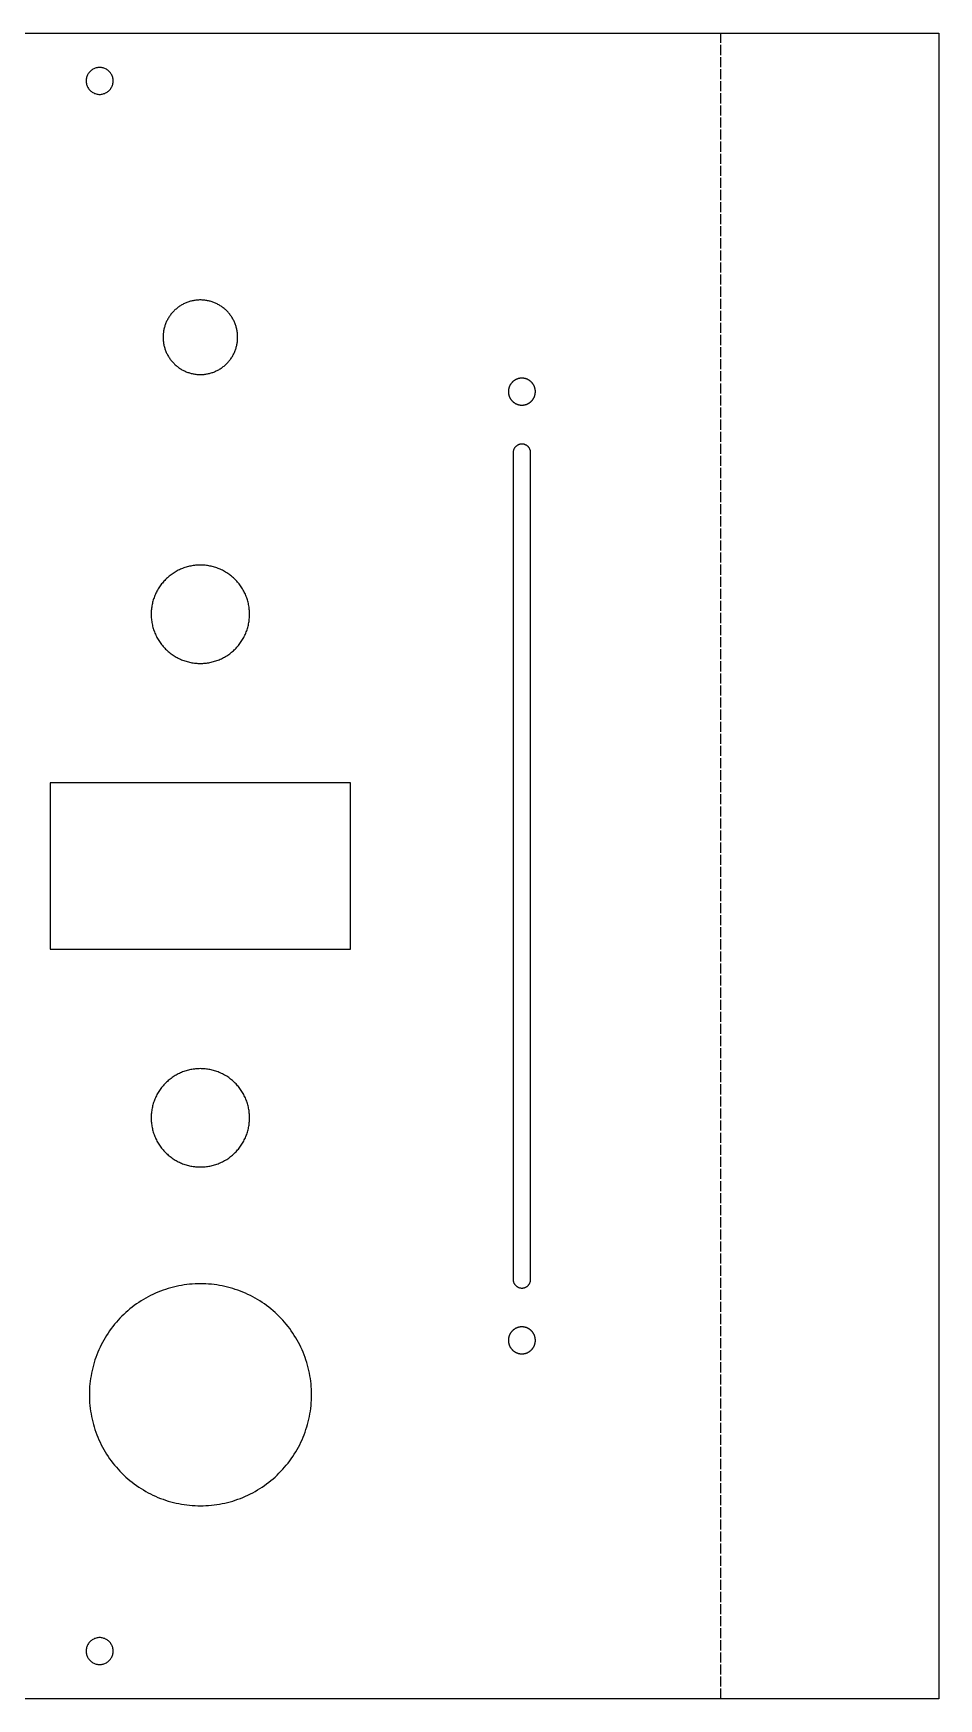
# Model space of a CAD drawing. Header units: millimetres. Extents: x 0 to 423, y 0 to 210.
# Drawn here: x 309.3 to 423.4, y 0 to 210 of the extents above; entities that cross this region are included whole.
import ezdxf

# ---------------------------------------------------------------- set-up
doc = ezdxf.new("R2010")
doc.units = ezdxf.units.MM
doc.linetypes.add('DASHED', pattern=[1.524, 1.27, -0.254])

msp = doc.modelspace()

# ---------------------------------------------------------------- linework, layer by layer
at = {"linetype": 'DASHED'}
msp.add_line((395.9389, 0), (395.9389, 210), dxfattribs=at)
for points in [[(0, 0), (0, 210), (423.4022, 210), (423.4022, 0)], [(319.3014, 203.56), (319.3267, 203.6683), (319.3448, 203.7781), (319.3557, 203.8888), (319.3593, 204), (319.3557, 204.1112), (319.3448, 204.2219), (319.3267, 204.3317), (319.3014, 204.44), (319.2691, 204.5464), (319.2299, 204.6506), (319.184, 204.7519), (319.1316, 204.85), (319.0728, 204.9445), (319.0081, 205.0349), (318.9375, 205.1209), (318.8614, 205.2021), (318.7802, 205.2781), (318.6942, 205.3487), (318.6038, 205.4135), (318.5093, 205.4722), (318.4112, 205.5247), (318.3099, 205.5706), (318.2058, 205.6098), (318.0993, 205.6421), (317.991, 205.6673), (317.8812, 205.6855), (317.7705, 205.6964), (317.6593, 205.7), (317.5482, 205.6964), (317.4375, 205.6855), (317.3277, 205.6673), (317.2194, 205.6421), (317.1129, 205.6098), (317.0088, 205.5706), (316.9075, 205.5247), (316.8093, 205.4722), (316.7149, 205.4135), (316.6245, 205.3487), (316.5385, 205.2781), (316.4573, 205.2021), (316.3812, 205.1209), (316.3106, 205.0349), (316.2459, 204.9445), (316.1871, 204.85), (316.1347, 204.7519), (316.0888, 204.6506), (316.0496, 204.5464), (316.0173, 204.44), (315.992, 204.3317), (315.9739, 204.2219), (315.963, 204.1112), (315.9593, 204), (315.963, 203.8888), (315.9739, 203.7781), (315.992, 203.6683), (316.0173, 203.56), (316.0496, 203.4536), (316.0888, 203.3494), (316.1347, 203.2481), (316.1871, 203.15), (316.2459, 203.0555), (316.3106, 202.9651), (316.3812, 202.8791), (316.4573, 202.7979), (316.5385, 202.7219), (316.6245, 202.6513), (316.7149, 202.5865), (316.8093, 202.5278), (316.9075, 202.4753), (317.0088, 202.4294), (317.1129, 202.3902), (317.2194, 202.3579), (317.3277, 202.3327), (317.4375, 202.3145), (317.5482, 202.3036), (317.6593, 202.3), (317.7705, 202.3036), (317.8812, 202.3145), (317.991, 202.3327), (318.0993, 202.3579), (318.2058, 202.3902), (318.3099, 202.4294), (318.4112, 202.4753), (318.5093, 202.5278), (318.6038, 202.5865), (318.6942, 202.6513), (318.7802, 202.7219), (318.8614, 202.7979), (318.9375, 202.8791), (319.0081, 202.9651), (319.0728, 203.0555), (319.1316, 203.15), (319.184, 203.2481), (319.2299, 203.3494), (319.2691, 203.4536)], [(330.815, 176.3524), (330.7001, 176.3623), (330.585, 176.3693), (330.4697, 176.3736), (330.3543, 176.375), (330.239, 176.3736), (330.1237, 176.3693), (330.0086, 176.3623), (329.8937, 176.3524), (329.779, 176.3397), (329.6647, 176.3241), (329.5508, 176.3058), (329.4374, 176.2847), (329.3246, 176.2608), (329.2123, 176.2341), (329.1008, 176.2047), (328.99, 176.1726), (328.88, 176.1378), (328.771, 176.1003), (328.6628, 176.0601), (328.5557, 176.0172), (328.4497, 175.9718), (328.3448, 175.9237), (328.2412, 175.8732), (328.1388, 175.82), (328.0377, 175.7644), (327.9381, 175.7063), (327.8399, 175.6458), (327.7432, 175.5829), (327.6481, 175.5176), (327.5546, 175.4501), (327.4628, 175.3802), (327.3727, 175.3081), (327.2844, 175.2339), (327.198, 175.1575), (327.1135, 175.079), (327.0309, 174.9984), (326.9504, 174.9158), (326.8719, 174.8313), (326.7955, 174.7449), (326.7212, 174.6566), (326.6491, 174.5666), (326.5793, 174.4748), (326.5117, 174.3813), (326.4464, 174.2862), (326.3835, 174.1895), (326.323, 174.0913), (326.2649, 173.9916), (326.2093, 173.8906), (326.1562, 173.7882), (326.1056, 173.6845), (326.0576, 173.5796), (326.0121, 173.4736), (325.9693, 173.3665), (325.9291, 173.2584), (325.8916, 173.1493), (325.8567, 173.0393), (325.8246, 172.9285), (325.7952, 172.817), (325.7685, 172.7048), (325.7447, 172.5919), (325.7235, 172.4785), (325.7052, 172.3646), (325.6897, 172.2503), (325.677, 172.1357), (325.6671, 172.0208), (325.66, 171.9056), (325.6558, 171.7903), (325.6543, 171.675), (325.6558, 171.5597), (325.66, 171.4444), (325.6671, 171.3292), (325.677, 171.2143), (325.6897, 171.0997), (325.7052, 170.9854), (325.7235, 170.8715), (325.7447, 170.7581), (325.7685, 170.6452), (325.7952, 170.533), (325.8246, 170.4215), (325.8567, 170.3107), (325.8916, 170.2007), (325.9291, 170.0916), (325.9693, 169.9835), (326.0121, 169.8764), (326.0576, 169.7704), (326.1056, 169.6655), (326.1562, 169.5618), (326.2093, 169.4594), (326.2649, 169.3584), (326.323, 169.2587), (326.3835, 169.1605), (326.4464, 169.0638), (326.5117, 168.9687), (326.5793, 168.8752), (326.6491, 168.7834), (326.7212, 168.6934), (326.7955, 168.6051), (326.8719, 168.5187), (326.9504, 168.4342), (327.0309, 168.3516), (327.1135, 168.271), (327.198, 168.1925), (327.2844, 168.1161), (327.3727, 168.0419), (327.4628, 167.9698), (327.5546, 167.8999), (327.6481, 167.8324), (327.7432, 167.7671), (327.8399, 167.7042), (327.9381, 167.6437), (328.0377, 167.5856), (328.1388, 167.53), (328.2412, 167.4768), (328.3448, 167.4263), (328.4497, 167.3782), (328.5557, 167.3328), (328.6628, 167.2899), (328.771, 167.2497), (328.88, 167.2122), (328.99, 167.1774), (329.1008, 167.1453), (329.2123, 167.1159), (329.3246, 167.0892), (329.4374, 167.0653), (329.5508, 167.0442), (329.6647, 167.0259), (329.779, 167.0103), (329.8937, 166.9976), (330.0086, 166.9877), (330.1237, 166.9807), (330.239, 166.9764), (330.3543, 166.975), (330.4697, 166.9764), (330.585, 166.9807), (330.7001, 166.9877), (330.815, 166.9976), (330.9297, 167.0103), (331.044, 167.0259), (331.1579, 167.0442), (331.2713, 167.0653), (331.3841, 167.0892), (331.4964, 167.1159), (331.6079, 167.1453), (331.7187, 167.1774), (331.8287, 167.2122), (331.9377, 167.2497), (332.0459, 167.2899), (332.153, 167.3328), (332.259, 167.3782), (332.3639, 167.4263), (332.4675, 167.4768), (332.5699, 167.53), (332.671, 167.5856), (332.7706, 167.6437), (332.8688, 167.7042), (332.9655, 167.7671), (333.0606, 167.8324), (333.1541, 167.8999), (333.2459, 167.9698), (333.336, 168.0419), (333.4243, 168.1161), (333.5107, 168.1925), (333.5952, 168.271), (333.6778, 168.3516), (333.7583, 168.4342), (333.8368, 168.5187), (333.9132, 168.6051), (333.9875, 168.6934), (334.0596, 168.7834), (334.1294, 168.8752), (334.197, 168.9687), (334.2623, 169.0638), (334.3252, 169.1605), (334.3857, 169.2587), (334.4438, 169.3584), (334.4994, 169.4594), (334.5525, 169.5618), (334.6031, 169.6655), (334.6511, 169.7704), (334.6966, 169.8764), (334.7394, 169.9835), (334.7796, 170.0916), (334.8171, 170.2007), (334.852, 170.3107), (334.8841, 170.4215), (334.9135, 170.533), (334.9401, 170.6452), (334.964, 170.7581), (334.9852, 170.8715), (335.0035, 170.9854), (335.019, 171.0997), (335.0317, 171.2143), (335.0416, 171.3292), (335.0487, 171.4444), (335.0529, 171.5597), (335.0543, 171.675), (335.0529, 171.7903), (335.0487, 171.9056), (335.0416, 172.0208), (335.0317, 172.1357), (335.019, 172.2503), (335.0035, 172.3646), (334.9852, 172.4785), (334.964, 172.5919), (334.9401, 172.7048), (334.9135, 172.817), (334.8841, 172.9285), (334.852, 173.0393), (334.8171, 173.1493), (334.7796, 173.2584), (334.7394, 173.3665), (334.6966, 173.4736), (334.6511, 173.5796), (334.6031, 173.6845), (334.5525, 173.7882), (334.4994, 173.8906), (334.4438, 173.9916), (334.3857, 174.0913), (334.3252, 174.1895), (334.2623, 174.2862), (334.197, 174.3813), (334.1294, 174.4748), (334.0596, 174.5666), (333.9875, 174.6566), (333.9132, 174.7449), (333.8368, 174.8313), (333.7583, 174.9158), (333.6778, 174.9984), (333.5952, 175.079), (333.5107, 175.1575), (333.4243, 175.2339), (333.336, 175.3081), (333.2459, 175.3802), (333.1541, 175.4501), (333.0606, 175.5176), (332.9655, 175.5829), (332.8688, 175.6458), (332.7706, 175.7063), (332.671, 175.7644), (332.5699, 175.82), (332.4675, 175.8732), (332.3639, 175.9237), (332.259, 175.9718), (332.153, 176.0172), (332.0459, 176.0601), (331.9377, 176.1003), (331.8287, 176.1378), (331.7187, 176.1726), (331.6079, 176.2047), (331.4964, 176.2341), (331.3841, 176.2608), (331.2713, 176.2847), (331.1579, 176.3058), (331.044, 176.3241), (330.9297, 176.3397)], [(371.041, 166.5068), (370.9994, 166.5104), (370.9578, 166.513), (370.9161, 166.5145), (370.8743, 166.515), (370.8326, 166.5145), (370.7909, 166.513), (370.7493, 166.5104), (370.7077, 166.5068), (370.6663, 166.5022), (370.6249, 166.4966), (370.5837, 166.49), (370.5427, 166.4823), (370.5019, 166.4737), (370.4613, 166.4641), (370.4209, 166.4534), (370.3809, 166.4418), (370.3411, 166.4292), (370.3016, 166.4156), (370.2625, 166.4011), (370.2238, 166.3856), (370.1854, 166.3692), (370.1475, 166.3518), (370.11, 166.3335), (370.073, 166.3143), (370.0364, 166.2941), (370.0004, 166.2731), (369.9649, 166.2513), (369.9299, 166.2285), (369.8955, 166.2049), (369.8617, 166.1805), (369.8285, 166.1552), (369.7959, 166.1291), (369.764, 166.1023), (369.7327, 166.0746), (369.7021, 166.0462), (369.6723, 166.0171), (369.6431, 165.9872), (369.6147, 165.9567), (369.5871, 165.9254), (369.5602, 165.8935), (369.5342, 165.8609), (369.5089, 165.8277), (369.4845, 165.7939), (369.4609, 165.7595), (369.4381, 165.7245), (369.4162, 165.689), (369.3952, 165.6529), (369.3751, 165.6164), (369.3559, 165.5793), (369.3376, 165.5418), (369.3202, 165.5039), (369.3038, 165.4656), (369.2883, 165.4268), (369.2737, 165.3877), (369.2602, 165.3483), (369.2476, 165.3085), (369.2359, 165.2684), (369.2253, 165.2281), (369.2157, 165.1875), (369.207, 165.1467), (369.1994, 165.1056), (369.1927, 165.0644), (369.1871, 165.0231), (369.1825, 164.9816), (369.179, 164.9401), (369.1764, 164.8984), (369.1749, 164.8567), (369.1743, 164.815), (369.1749, 164.7733), (369.1764, 164.7316), (369.179, 164.6899), (369.1825, 164.6484), (369.1871, 164.6069), (369.1927, 164.5656), (369.1994, 164.5244), (369.207, 164.4833), (369.2157, 164.4425), (369.2253, 164.4019), (369.2359, 164.3616), (369.2476, 164.3215), (369.2602, 164.2817), (369.2737, 164.2423), (369.2883, 164.2032), (369.3038, 164.1644), (369.3202, 164.1261), (369.3376, 164.0882), (369.3559, 164.0507), (369.3751, 164.0136), (369.3952, 163.9771), (369.4162, 163.941), (369.4381, 163.9055), (369.4609, 163.8705), (369.4845, 163.8361), (369.5089, 163.8023), (369.5342, 163.7691), (369.5602, 163.7365), (369.5871, 163.7046), (369.6147, 163.6733), (369.6431, 163.6428), (369.6723, 163.6129), (369.7021, 163.5838), (369.7327, 163.5554), (369.764, 163.5277), (369.7959, 163.5009), (369.8285, 163.4748), (369.8617, 163.4495), (369.8955, 163.4251), (369.9299, 163.4015), (369.9649, 163.3787), (370.0004, 163.3569), (370.0364, 163.3359), (370.073, 163.3157), (370.11, 163.2965), (370.1475, 163.2782), (370.1854, 163.2608), (370.2238, 163.2444), (370.2625, 163.2289), (370.3016, 163.2144), (370.3411, 163.2008), (370.3809, 163.1882), (370.4209, 163.1766), (370.4613, 163.1659), (370.5019, 163.1563), (370.5427, 163.1477), (370.5837, 163.14), (370.6249, 163.1334), (370.6663, 163.1278), (370.7077, 163.1232), (370.7493, 163.1196), (370.7909, 163.117), (370.8326, 163.1155), (370.8743, 163.115), (370.9161, 163.1155), (370.9578, 163.117), (370.9994, 163.1196), (371.041, 163.1232), (371.0824, 163.1278), (371.1238, 163.1334), (371.165, 163.14), (371.206, 163.1477), (371.2468, 163.1563), (371.2874, 163.1659), (371.3278, 163.1766), (371.3678, 163.1882), (371.4076, 163.2008), (371.4471, 163.2144), (371.4862, 163.2289), (371.5249, 163.2444), (371.5633, 163.2608), (371.6012, 163.2782), (371.6387, 163.2965), (371.6757, 163.3157), (371.7123, 163.3359), (371.7483, 163.3569), (371.7838, 163.3787), (371.8188, 163.4015), (371.8532, 163.4251), (371.887, 163.4495), (371.9202, 163.4748), (371.9528, 163.5009), (371.9847, 163.5277), (372.016, 163.5554), (372.0466, 163.5838), (372.0764, 163.6129), (372.1056, 163.6428), (372.134, 163.6733), (372.1616, 163.7046), (372.1885, 163.7365), (372.2145, 163.7691), (372.2398, 163.8023), (372.2642, 163.8361), (372.2878, 163.8705), (372.3106, 163.9055), (372.3325, 163.941), (372.3535, 163.9771), (372.3736, 164.0136), (372.3928, 164.0507), (372.4111, 164.0882), (372.4285, 164.1261), (372.4449, 164.1644), (372.4604, 164.2032), (372.475, 164.2423), (372.4885, 164.2817), (372.5011, 164.3215), (372.5128, 164.3616), (372.5234, 164.4019), (372.533, 164.4425), (372.5417, 164.4833), (372.5493, 164.5244), (372.5559, 164.5656), (372.5616, 164.6069), (372.5662, 164.6484), (372.5697, 164.6899), (372.5723, 164.7316), (372.5738, 164.7733), (372.5743, 164.815), (372.5738, 164.8567), (372.5723, 164.8984), (372.5697, 164.9401), (372.5662, 164.9816), (372.5616, 165.0231), (372.5559, 165.0644), (372.5493, 165.1056), (372.5417, 165.1467), (372.533, 165.1875), (372.5234, 165.2281), (372.5128, 165.2684), (372.5011, 165.3085), (372.4885, 165.3483), (372.475, 165.3877), (372.4604, 165.4268), (372.4449, 165.4656), (372.4285, 165.5039), (372.4111, 165.5418), (372.3928, 165.5793), (372.3736, 165.6164), (372.3535, 165.6529), (372.3325, 165.689), (372.3106, 165.7245), (372.2878, 165.7595), (372.2642, 165.7939), (372.2398, 165.8277), (372.2145, 165.8609), (372.1885, 165.8935), (372.1616, 165.9254), (372.134, 165.9567), (372.1056, 165.9872), (372.0764, 166.0171), (372.0466, 166.0462), (372.016, 166.0746), (371.9847, 166.1023), (371.9528, 166.1291), (371.9202, 166.1552), (371.887, 166.1805), (371.8532, 166.2049), (371.8188, 166.2285), (371.7838, 166.2513), (371.7483, 166.2731), (371.7123, 166.2941), (371.6757, 166.3143), (371.6387, 166.3335), (371.6012, 166.3518), (371.5633, 166.3692), (371.5249, 166.3856), (371.4862, 166.4011), (371.4471, 166.4156), (371.4076, 166.4292), (371.3678, 166.4418), (371.3278, 166.4534), (371.2874, 166.4641), (371.2468, 166.4737), (371.206, 166.4823), (371.165, 166.49), (371.1238, 166.4966), (371.0824, 166.5022)], [(369.7863, 157.2714), (369.7796, 157.2178), (369.7757, 157.164), (369.7743, 157.11), (369.7743, 52.88), (369.7757, 52.826), (369.7796, 52.7722), (369.7863, 52.7186), (369.7955, 52.6654), (369.8073, 52.6127), (369.8217, 52.5607), (369.8387, 52.5094), (369.8581, 52.459), (369.88, 52.4097), (369.9042, 52.3615), (369.9308, 52.3145), (369.9597, 52.2689), (369.9908, 52.2247), (370.024, 52.1822), (370.0593, 52.1413), (370.0965, 52.1022), (370.1356, 52.065), (370.1765, 52.0297), (370.2191, 51.9965), (370.2632, 51.9654), (370.3088, 51.9365), (370.3558, 51.9099), (370.404, 51.8856), (370.4534, 51.8637), (370.5038, 51.8443), (370.555, 51.8274), (370.6071, 51.813), (370.6598, 51.8011), (370.7129, 51.7919), (370.7665, 51.7853), (370.8204, 51.7813), (370.8743, 51.78), (370.9283, 51.7813), (370.9822, 51.7853), (371.0358, 51.7919), (371.0889, 51.8011), (371.1416, 51.813), (371.1937, 51.8274), (371.2449, 51.8443), (371.2953, 51.8637), (371.3447, 51.8856), (371.3929, 51.9099), (371.4399, 51.9365), (371.4855, 51.9654), (371.5296, 51.9965), (371.5722, 52.0297), (371.6131, 52.065), (371.6522, 52.1022), (371.6894, 52.1413), (371.7247, 52.1822), (371.7579, 52.2247), (371.789, 52.2689), (371.8179, 52.3145), (371.8445, 52.3615), (371.8687, 52.4097), (371.8906, 52.459), (371.91, 52.5094), (371.927, 52.5607), (371.9414, 52.6127), (371.9532, 52.6654), (371.9624, 52.7186), (371.9691, 52.7722), (371.973, 52.826), (371.9743, 52.88), (371.9743, 157.11), (371.973, 157.164), (371.9691, 157.2178), (371.9624, 157.2714), (371.9532, 157.3246), (371.9414, 157.3773), (371.927, 157.4293), (371.91, 157.4806), (371.8906, 157.531), (371.8687, 157.5803), (371.8445, 157.6285), (371.8179, 157.6755), (371.789, 157.7211), (371.7579, 157.7653), (371.7247, 157.8078), (371.6894, 157.8487), (371.6522, 157.8878), (371.6131, 157.925), (371.5722, 157.9603), (371.5296, 157.9935), (371.4855, 158.0246), (371.4399, 158.0535), (371.3929, 158.0801), (371.3447, 158.1044), (371.2953, 158.1263), (371.2449, 158.1457), (371.1937, 158.1626), (371.1416, 158.177), (371.0889, 158.1889), (371.0358, 158.1981), (370.9822, 158.2047), (370.9283, 158.2087), (370.8743, 158.21), (370.8204, 158.2087), (370.7665, 158.2047), (370.7129, 158.1981), (370.6598, 158.1889), (370.6071, 158.177), (370.555, 158.1626), (370.5038, 158.1457), (370.4534, 158.1263), (370.404, 158.1044), (370.3558, 158.0801), (370.3088, 158.0535), (370.2632, 158.0246), (370.2191, 157.9935), (370.1765, 157.9603), (370.1356, 157.925), (370.0965, 157.8878), (370.0593, 157.8487), (370.024, 157.8078), (369.9908, 157.7653), (369.9597, 157.7211), (369.9308, 157.6755), (369.9042, 157.6285), (369.88, 157.5803), (369.8581, 157.531), (369.8387, 157.4806), (369.8217, 157.4293), (369.8073, 157.3773), (369.7955, 157.3246)], [(330.9621, 142.9151), (330.8104, 142.9282), (330.6586, 142.9375), (330.5065, 142.9431), (330.3543, 142.945), (330.2022, 142.9431), (330.0501, 142.9375), (329.8982, 142.9282), (329.7466, 142.9151), (329.5954, 142.8984), (329.4446, 142.8779), (329.2944, 142.8537), (329.1448, 142.8259), (328.9959, 142.7944), (328.8479, 142.7592), (328.7007, 142.7204), (328.5546, 142.678), (328.4095, 142.6321), (328.2656, 142.5826), (328.123, 142.5296), (327.9817, 142.4731), (327.8419, 142.4131), (327.7035, 142.3497), (327.5668, 142.283), (327.4317, 142.2129), (327.2984, 142.1395), (327.1669, 142.0629), (327.0374, 141.9831), (326.9098, 141.9001), (326.7843, 141.814), (326.661, 141.7249), (326.5399, 141.6327), (326.4211, 141.5377), (326.3047, 141.4397), (326.1907, 141.3389), (326.0792, 141.2353), (325.9703, 141.1291), (325.864, 141.0202), (325.7605, 140.9087), (325.6597, 140.7947), (325.5617, 140.6782), (325.4666, 140.5594), (325.3745, 140.4383), (325.2853, 140.315), (325.1992, 140.1895), (325.1163, 140.062), (325.0364, 139.9324), (324.9598, 139.801), (324.8864, 139.6677), (324.8164, 139.5326), (324.7496, 139.3958), (324.6862, 139.2575), (324.6263, 139.1176), (324.5698, 138.9763), (324.5168, 138.8337), (324.4673, 138.6898), (324.4213, 138.5448), (324.3789, 138.3986), (324.3402, 138.2515), (324.305, 138.1034), (324.2735, 137.9546), (324.2456, 137.805), (324.2215, 137.6547), (324.201, 137.5039), (324.1842, 137.3527), (324.1711, 137.2011), (324.1618, 137.0492), (324.1562, 136.8972), (324.1543, 136.745), (324.1562, 136.5928), (324.1618, 136.4408), (324.1711, 136.2889), (324.1842, 136.1373), (324.201, 135.9861), (324.2215, 135.8353), (324.2456, 135.685), (324.2735, 135.5354), (324.305, 135.3866), (324.3402, 135.2385), (324.3789, 135.0914), (324.4213, 134.9452), (324.4673, 134.8002), (324.5168, 134.6563), (324.5698, 134.5137), (324.6263, 134.3724), (324.6862, 134.2325), (324.7496, 134.0942), (324.8164, 133.9574), (324.8864, 133.8223), (324.9598, 133.689), (325.0364, 133.5576), (325.1163, 133.428), (325.1992, 133.3005), (325.2853, 133.175), (325.3745, 133.0517), (325.4666, 132.9306), (325.5617, 132.8118), (325.6597, 132.6953), (325.7605, 132.5813), (325.864, 132.4698), (325.9703, 132.3609), (326.0792, 132.2547), (326.1907, 132.1511), (326.3047, 132.0503), (326.4211, 131.9523), (326.5399, 131.8573), (326.661, 131.7651), (326.7843, 131.676), (326.9098, 131.5899), (327.0374, 131.5069), (327.1669, 131.4271), (327.2984, 131.3505), (327.4317, 131.2771), (327.5668, 131.207), (327.7035, 131.1403), (327.8419, 131.0769), (327.9817, 131.0169), (328.123, 130.9604), (328.2656, 130.9074), (328.4095, 130.8579), (328.5546, 130.812), (328.7007, 130.7696), (328.8479, 130.7308), (328.9959, 130.6956), (329.1448, 130.6641), (329.2944, 130.6363), (329.4446, 130.6121), (329.5954, 130.5916), (329.7466, 130.5749), (329.8982, 130.5618), (330.0501, 130.5525), (330.2022, 130.5469), (330.3543, 130.545), (330.5065, 130.5469), (330.6586, 130.5525), (330.8104, 130.5618), (330.9621, 130.5749), (331.1133, 130.5916), (331.2641, 130.6121), (331.4143, 130.6363), (331.5639, 130.6641), (331.7128, 130.6956), (331.8608, 130.7308), (332.008, 130.7696), (332.1541, 130.812), (332.2992, 130.8579), (332.4431, 130.9074), (332.5857, 130.9604), (332.727, 131.0169), (332.8668, 131.0769), (333.0052, 131.1403), (333.1419, 131.207), (333.277, 131.2771), (333.4103, 131.3505), (333.5418, 131.4271), (333.6713, 131.5069), (333.7989, 131.5899), (333.9244, 131.676), (334.0477, 131.7651), (334.1688, 131.8573), (334.2876, 131.9523), (334.404, 132.0503), (334.518, 132.1511), (334.6295, 132.2547), (334.7384, 132.3609), (334.8447, 132.4698), (334.9482, 132.5813), (335.049, 132.6953), (335.147, 132.8118), (335.2421, 132.9306), (335.3342, 133.0517), (335.4234, 133.175), (335.5095, 133.3005), (335.5924, 133.428), (335.6723, 133.5576), (335.7489, 133.689), (335.8223, 133.8223), (335.8923, 133.9574), (335.9591, 134.0942), (336.0225, 134.2325), (336.0824, 134.3724), (336.1389, 134.5137), (336.1919, 134.6563), (336.2414, 134.8002), (336.2874, 134.9452), (336.3298, 135.0914), (336.3685, 135.2385), (336.4037, 135.3866), (336.4352, 135.5354), (336.4631, 135.685), (336.4872, 135.8353), (336.5077, 135.9861), (336.5245, 136.1373), (336.5376, 136.2889), (336.5469, 136.4408), (336.5525, 136.5928), (336.5543, 136.745), (336.5525, 136.8972), (336.5469, 137.0492), (336.5376, 137.2011), (336.5245, 137.3527), (336.5077, 137.5039), (336.4872, 137.6547), (336.4631, 137.805), (336.4352, 137.9546), (336.4037, 138.1034), (336.3685, 138.2515), (336.3298, 138.3986), (336.2874, 138.5448), (336.2414, 138.6898), (336.1919, 138.8337), (336.1389, 138.9763), (336.0824, 139.1176), (336.0225, 139.2575), (335.9591, 139.3958), (335.8923, 139.5326), (335.8223, 139.6677), (335.7489, 139.801), (335.6723, 139.9324), (335.5924, 140.062), (335.5095, 140.1895), (335.4234, 140.315), (335.3342, 140.4383), (335.2421, 140.5594), (335.147, 140.6782), (335.049, 140.7947), (334.9482, 140.9087), (334.8447, 141.0202), (334.7384, 141.1291), (334.6295, 141.2353), (334.518, 141.3389), (334.404, 141.4397), (334.2876, 141.5377), (334.1688, 141.6327), (334.0477, 141.7249), (333.9244, 141.814), (333.7989, 141.9001), (333.6713, 141.9831), (333.5418, 142.0629), (333.4103, 142.1395), (333.277, 142.2129), (333.1419, 142.283), (333.0052, 142.3497), (332.8668, 142.4131), (332.727, 142.4731), (332.5857, 142.5296), (332.4431, 142.5826), (332.2992, 142.6321), (332.1541, 142.678), (332.008, 142.7204), (331.8608, 142.7592), (331.7128, 142.7944), (331.5639, 142.8259), (331.4143, 142.8537), (331.2641, 142.8779), (331.1133, 142.8984)], [(349.2793, 115.48), (311.4293, 115.48), (311.4293, 94.53), (349.2793, 94.53)], [(330.9621, 79.4151), (330.8104, 79.4282), (330.6586, 79.4375), (330.5065, 79.4431), (330.3543, 79.445), (330.2022, 79.4431), (330.0501, 79.4375), (329.8982, 79.4282), (329.7466, 79.4151), (329.5954, 79.3984), (329.4446, 79.3779), (329.2944, 79.3537), (329.1448, 79.3259), (328.9959, 79.2944), (328.8479, 79.2592), (328.7007, 79.2204), (328.5546, 79.178), (328.4095, 79.1321), (328.2656, 79.0826), (328.123, 79.0296), (327.9817, 78.9731), (327.8419, 78.9131), (327.7035, 78.8497), (327.5668, 78.783), (327.4317, 78.7129), (327.2984, 78.6395), (327.1669, 78.5629), (327.0374, 78.4831), (326.9098, 78.4001), (326.7843, 78.314), (326.661, 78.2249), (326.5399, 78.1327), (326.4211, 78.0377), (326.3047, 77.9397), (326.1907, 77.8389), (326.0792, 77.7353), (325.9703, 77.6291), (325.864, 77.5202), (325.7605, 77.4087), (325.6597, 77.2947), (325.5617, 77.1782), (325.4666, 77.0594), (325.3745, 76.9383), (325.2853, 76.815), (325.1992, 76.6895), (325.1163, 76.562), (325.0364, 76.4324), (324.9598, 76.301), (324.8864, 76.1677), (324.8164, 76.0326), (324.7496, 75.8958), (324.6862, 75.7575), (324.6263, 75.6176), (324.5698, 75.4763), (324.5168, 75.3337), (324.4673, 75.1898), (324.4213, 75.0448), (324.3789, 74.8986), (324.3402, 74.7515), (324.305, 74.6034), (324.2735, 74.4546), (324.2456, 74.305), (324.2215, 74.1547), (324.201, 74.0039), (324.1842, 73.8527), (324.1711, 73.7011), (324.1618, 73.5492), (324.1562, 73.3972), (324.1543, 73.245), (324.1562, 73.0928), (324.1618, 72.9408), (324.1711, 72.7889), (324.1842, 72.6373), (324.201, 72.4861), (324.2215, 72.3353), (324.2456, 72.185), (324.2735, 72.0354), (324.305, 71.8866), (324.3402, 71.7385), (324.3789, 71.5914), (324.4213, 71.4452), (324.4673, 71.3002), (324.5168, 71.1563), (324.5698, 71.0137), (324.6263, 70.8724), (324.6862, 70.7325), (324.7496, 70.5942), (324.8164, 70.4574), (324.8864, 70.3223), (324.9598, 70.189), (325.0364, 70.0576), (325.1163, 69.928), (325.1992, 69.8005), (325.2853, 69.675), (325.3745, 69.5517), (325.4666, 69.4306), (325.5617, 69.3118), (325.6597, 69.1953), (325.7605, 69.0813), (325.864, 68.9698), (325.9703, 68.8609), (326.0792, 68.7547), (326.1907, 68.6511), (326.3047, 68.5503), (326.4211, 68.4523), (326.5399, 68.3573), (326.661, 68.2651), (326.7843, 68.176), (326.9098, 68.0899), (327.0374, 68.0069), (327.1669, 67.9271), (327.2984, 67.8505), (327.4317, 67.7771), (327.5668, 67.707), (327.7035, 67.6403), (327.8419, 67.5769), (327.9817, 67.5169), (328.123, 67.4604), (328.2656, 67.4074), (328.4095, 67.3579), (328.5546, 67.312), (328.7007, 67.2696), (328.8479, 67.2308), (328.9959, 67.1956), (329.1448, 67.1641), (329.2944, 67.1363), (329.4446, 67.1121), (329.5954, 67.0916), (329.7466, 67.0749), (329.8982, 67.0618), (330.0501, 67.0525), (330.2022, 67.0469), (330.3543, 67.045), (330.5065, 67.0469), (330.6586, 67.0525), (330.8104, 67.0618), (330.9621, 67.0749), (331.1133, 67.0916), (331.2641, 67.1121), (331.4143, 67.1363), (331.5639, 67.1641), (331.7128, 67.1956), (331.8608, 67.2308), (332.008, 67.2696), (332.1541, 67.312), (332.2992, 67.3579), (332.4431, 67.4074), (332.5857, 67.4604), (332.727, 67.5169), (332.8668, 67.5769), (333.0052, 67.6403), (333.1419, 67.707), (333.277, 67.7771), (333.4103, 67.8505), (333.5418, 67.9271), (333.6713, 68.0069), (333.7989, 68.0899), (333.9244, 68.176), (334.0477, 68.2651), (334.1688, 68.3573), (334.2876, 68.4523), (334.404, 68.5503), (334.518, 68.6511), (334.6295, 68.7547), (334.7384, 68.8609), (334.8447, 68.9698), (334.9482, 69.0813), (335.049, 69.1953), (335.147, 69.3118), (335.2421, 69.4306), (335.3342, 69.5517), (335.4234, 69.675), (335.5095, 69.8005), (335.5924, 69.928), (335.6723, 70.0576), (335.7489, 70.189), (335.8223, 70.3223), (335.8923, 70.4574), (335.9591, 70.5942), (336.0225, 70.7325), (336.0824, 70.8724), (336.1389, 71.0137), (336.1919, 71.1563), (336.2414, 71.3002), (336.2874, 71.4452), (336.3298, 71.5914), (336.3685, 71.7385), (336.4037, 71.8866), (336.4352, 72.0354), (336.4631, 72.185), (336.4872, 72.3353), (336.5077, 72.4861), (336.5245, 72.6373), (336.5376, 72.7889), (336.5469, 72.9408), (336.5525, 73.0928), (336.5543, 73.245), (336.5525, 73.3972), (336.5469, 73.5492), (336.5376, 73.7011), (336.5245, 73.8527), (336.5077, 74.0039), (336.4872, 74.1547), (336.4631, 74.305), (336.4352, 74.4546), (336.4037, 74.6034), (336.3685, 74.7515), (336.3298, 74.8986), (336.2874, 75.0448), (336.2414, 75.1898), (336.1919, 75.3337), (336.1389, 75.4763), (336.0824, 75.6176), (336.0225, 75.7575), (335.9591, 75.8958), (335.8923, 76.0326), (335.8223, 76.1677), (335.7489, 76.301), (335.6723, 76.4324), (335.5924, 76.562), (335.5095, 76.6895), (335.4234, 76.815), (335.3342, 76.9383), (335.2421, 77.0594), (335.147, 77.1782), (335.049, 77.2947), (334.9482, 77.4087), (334.8447, 77.5202), (334.7384, 77.6291), (334.6295, 77.7353), (334.518, 77.8389), (334.404, 77.9397), (334.2876, 78.0377), (334.1688, 78.1327), (334.0477, 78.2249), (333.9244, 78.314), (333.7989, 78.4001), (333.6713, 78.4831), (333.5418, 78.5629), (333.4103, 78.6395), (333.277, 78.7129), (333.1419, 78.783), (333.0052, 78.8497), (332.8668, 78.9131), (332.727, 78.9731), (332.5857, 79.0296), (332.4431, 79.0826), (332.2992, 79.1321), (332.1541, 79.178), (332.008, 79.2204), (331.8608, 79.2592), (331.7128, 79.2944), (331.5639, 79.3259), (331.4143, 79.3537), (331.2641, 79.3779), (331.1133, 79.3984)], [(331.7366, 52.2576), (331.3943, 52.2871), (331.0513, 52.3081), (330.7079, 52.3208), (330.3643, 52.325), (330.0208, 52.3208), (329.6774, 52.3081), (329.3344, 52.2871), (328.9921, 52.2576), (328.6506, 52.2197), (328.3101, 52.1735), (327.9709, 52.1189), (327.6331, 52.056), (327.2969, 51.9848), (326.9626, 51.9054), (326.6304, 51.8179), (326.3004, 51.7222), (325.9728, 51.6184), (325.6479, 51.5066), (325.3258, 51.3869), (325.0068, 51.2593), (324.691, 51.1239), (324.3786, 50.9809), (324.0698, 50.8301), (323.7648, 50.6719), (323.4638, 50.5062), (323.1669, 50.3332), (322.8744, 50.1529), (322.5864, 49.9656), (322.303, 49.7712), (322.0246, 49.5699), (321.7511, 49.3618), (321.4828, 49.1471), (321.2199, 48.9259), (320.9625, 48.6983), (320.7108, 48.4645), (320.4649, 48.2245), (320.2249, 47.9786), (319.991, 47.7268), (319.7634, 47.4694), (319.5422, 47.2065), (319.3275, 46.9382), (319.1194, 46.6648), (318.9182, 46.3863), (318.7238, 46.103), (318.5364, 45.815), (318.3561, 45.5224), (318.1831, 45.2256), (318.0175, 44.9246), (317.8592, 44.6196), (317.7085, 44.3108), (317.5654, 43.9984), (317.43, 43.6826), (317.3025, 43.3635), (317.1827, 43.0415), (317.071, 42.7165), (316.9672, 42.389), (316.8715, 42.059), (316.7839, 41.7267), (316.7045, 41.3924), (316.6334, 41.0563), (316.5705, 40.7185), (316.5159, 40.3792), (316.4696, 40.0387), (316.4318, 39.6972), (316.4023, 39.3549), (316.3812, 39.0119), (316.3686, 38.6686), (316.3643, 38.325), (316.3686, 37.9814), (316.3812, 37.6381), (316.4023, 37.2951), (316.4318, 36.9528), (316.4696, 36.6113), (316.5159, 36.2708), (316.5705, 35.9315), (316.6334, 35.5937), (316.7045, 35.2576), (316.7839, 34.9233), (316.8715, 34.591), (316.9672, 34.261), (317.071, 33.9335), (317.1827, 33.6085), (317.3025, 33.2865), (317.43, 32.9674), (317.5654, 32.6516), (317.7085, 32.3392), (317.8592, 32.0304), (318.0175, 31.7254), (318.1831, 31.4244), (318.3561, 31.1276), (318.5364, 30.835), (318.7238, 30.547), (318.9182, 30.2637), (319.1194, 29.9852), (319.3275, 29.7118), (319.5422, 29.4435), (319.7634, 29.1806), (319.991, 28.9232), (320.2249, 28.6714), (320.4649, 28.4255), (320.7108, 28.1855), (320.9625, 27.9517), (321.2199, 27.7241), (321.4828, 27.5029), (321.7511, 27.2882), (322.0246, 27.0801), (322.303, 26.8788), (322.5864, 26.6844), (322.8744, 26.4971), (323.1669, 26.3168), (323.4638, 26.1438), (323.7648, 25.9781), (324.0698, 25.8199), (324.3786, 25.6691), (324.691, 25.5261), (325.0068, 25.3907), (325.3258, 25.2631), (325.6479, 25.1434), (325.9728, 25.0316), (326.3004, 24.9278), (326.6304, 24.8321), (326.9626, 24.7446), (327.2969, 24.6652), (327.6331, 24.594), (327.9709, 24.5311), (328.3101, 24.4765), (328.6506, 24.4303), (328.9921, 24.3924), (329.3344, 24.3629), (329.6774, 24.3419), (330.0208, 24.3292), (330.3643, 24.325), (330.7079, 24.3292), (331.0513, 24.3419), (331.3943, 24.3629), (331.7366, 24.3924), (332.0781, 24.4303), (332.4186, 24.4765), (332.7578, 24.5311), (333.0956, 24.594), (333.4318, 24.6652), (333.7661, 24.7446), (334.0983, 24.8321), (334.4283, 24.9278), (334.7559, 25.0316), (335.0808, 25.1434), (335.4029, 25.2631), (335.7219, 25.3907), (336.0377, 25.5261), (336.3501, 25.6691), (336.6589, 25.8199), (336.9639, 25.9781), (337.2649, 26.1438), (337.5618, 26.3168), (337.8543, 26.4971), (338.1423, 26.6844), (338.4257, 26.8788), (338.7041, 27.0801), (338.9776, 27.2882), (339.2459, 27.5029), (339.5088, 27.7241), (339.7662, 27.9517), (340.0179, 28.1855), (340.2638, 28.4255), (340.5038, 28.6714), (340.7377, 28.9232), (340.9653, 29.1806), (341.1865, 29.4435), (341.4012, 29.7118), (341.6093, 29.9852), (341.8105, 30.2637), (342.0049, 30.547), (342.1923, 30.835), (342.3726, 31.1276), (342.5456, 31.4244), (342.7112, 31.7254), (342.8695, 32.0304), (343.0202, 32.3392), (343.1633, 32.6516), (343.2987, 32.9674), (343.4262, 33.2865), (343.546, 33.6085), (343.6577, 33.9335), (343.7615, 34.261), (343.8572, 34.591), (343.9448, 34.9233), (344.0242, 35.2576), (344.0953, 35.5937), (344.1582, 35.9315), (344.2128, 36.2708), (344.2591, 36.6113), (344.2969, 36.9528), (344.3264, 37.2951), (344.3475, 37.6381), (344.3601, 37.9814), (344.3643, 38.325), (344.3601, 38.6686), (344.3475, 39.0119), (344.3264, 39.3549), (344.2969, 39.6972), (344.2591, 40.0387), (344.2128, 40.3792), (344.1582, 40.7185), (344.0953, 41.0563), (344.0242, 41.3924), (343.9448, 41.7267), (343.8572, 42.059), (343.7615, 42.389), (343.6577, 42.7165), (343.546, 43.0415), (343.4262, 43.3635), (343.2987, 43.6826), (343.1633, 43.9984), (343.0202, 44.3108), (342.8695, 44.6196), (342.7112, 44.9246), (342.5456, 45.2256), (342.3726, 45.5224), (342.1923, 45.815), (342.0049, 46.103), (341.8105, 46.3863), (341.6093, 46.6648), (341.4012, 46.9382), (341.1865, 47.2065), (340.9653, 47.4694), (340.7377, 47.7268), (340.5038, 47.9786), (340.2638, 48.2245), (340.0179, 48.4645), (339.7662, 48.6983), (339.5088, 48.9259), (339.2459, 49.1471), (338.9776, 49.3618), (338.7041, 49.5699), (338.4257, 49.7712), (338.1423, 49.9656), (337.8543, 50.1529), (337.5618, 50.3332), (337.2649, 50.5062), (336.9639, 50.6719), (336.6589, 50.8301), (336.3501, 50.9809), (336.0377, 51.1239), (335.7219, 51.2593), (335.4029, 51.3869), (335.0808, 51.5066), (334.7559, 51.6184), (334.4283, 51.7222), (334.0983, 51.8179), (333.7661, 51.9054), (333.4318, 51.9848), (333.0956, 52.056), (332.7578, 52.1189), (332.4186, 52.1735), (332.0781, 52.2197)], [(370.9994, 46.8804), (370.9578, 46.883), (370.9161, 46.8845), (370.8743, 46.885), (370.8326, 46.8845), (370.7909, 46.883), (370.7493, 46.8804), (370.7077, 46.8768), (370.6663, 46.8722), (370.6249, 46.8666), (370.5837, 46.86), (370.5427, 46.8523), (370.5019, 46.8437), (370.4613, 46.8341), (370.4209, 46.8234), (370.3809, 46.8118), (370.3411, 46.7992), (370.3016, 46.7856), (370.2625, 46.7711), (370.2238, 46.7556), (370.1854, 46.7392), (370.1475, 46.7218), (370.11, 46.7035), (370.073, 46.6843), (370.0364, 46.6641), (370.0004, 46.6431), (369.9649, 46.6213), (369.9299, 46.5985), (369.8955, 46.5749), (369.8617, 46.5505), (369.8285, 46.5252), (369.7959, 46.4991), (369.764, 46.4723), (369.7327, 46.4446), (369.7021, 46.4162), (369.6723, 46.3871), (369.6431, 46.3572), (369.6147, 46.3267), (369.5871, 46.2954), (369.5602, 46.2635), (369.5342, 46.2309), (369.5089, 46.1977), (369.4845, 46.1639), (369.4609, 46.1295), (369.4381, 46.0945), (369.4162, 46.059), (369.3952, 46.0229), (369.3751, 45.9864), (369.3559, 45.9493), (369.3376, 45.9118), (369.3202, 45.8739), (369.3038, 45.8356), (369.2883, 45.7968), (369.2737, 45.7577), (369.2602, 45.7183), (369.2476, 45.6785), (369.2359, 45.6384), (369.2253, 45.5981), (369.2157, 45.5575), (369.207, 45.5167), (369.1994, 45.4756), (369.1927, 45.4344), (369.1871, 45.3931), (369.1825, 45.3516), (369.179, 45.3101), (369.1764, 45.2684), (369.1749, 45.2267), (369.1743, 45.185), (369.1749, 45.1433), (369.1764, 45.1016), (369.179, 45.0599), (369.1825, 45.0184), (369.1871, 44.9769), (369.1927, 44.9356), (369.1994, 44.8944), (369.207, 44.8533), (369.2157, 44.8125), (369.2253, 44.7719), (369.2359, 44.7316), (369.2476, 44.6915), (369.2602, 44.6517), (369.2737, 44.6123), (369.2883, 44.5732), (369.3038, 44.5344), (369.3202, 44.4961), (369.3376, 44.4582), (369.3559, 44.4207), (369.3751, 44.3836), (369.3952, 44.3471), (369.4162, 44.311), (369.4381, 44.2755), (369.4609, 44.2405), (369.4845, 44.2061), (369.5089, 44.1723), (369.5342, 44.1391), (369.5602, 44.1065), (369.5871, 44.0746), (369.6147, 44.0433), (369.6431, 44.0128), (369.6723, 43.9829), (369.7021, 43.9538), (369.7327, 43.9254), (369.764, 43.8977), (369.7959, 43.8709), (369.8285, 43.8448), (369.8617, 43.8195), (369.8955, 43.7951), (369.9299, 43.7715), (369.9649, 43.7487), (370.0004, 43.7269), (370.0364, 43.7059), (370.073, 43.6857), (370.11, 43.6665), (370.1475, 43.6482), (370.1854, 43.6308), (370.2238, 43.6144), (370.2625, 43.5989), (370.3016, 43.5844), (370.3411, 43.5708), (370.3809, 43.5582), (370.4209, 43.5466), (370.4613, 43.5359), (370.5019, 43.5263), (370.5427, 43.5177), (370.5837, 43.51), (370.6249, 43.5034), (370.6663, 43.4978), (370.7077, 43.4932), (370.7493, 43.4896), (370.7909, 43.487), (370.8326, 43.4855), (370.8743, 43.485), (370.9161, 43.4855), (370.9578, 43.487), (370.9994, 43.4896), (371.041, 43.4932), (371.0824, 43.4978), (371.1238, 43.5034), (371.165, 43.51), (371.206, 43.5177), (371.2468, 43.5263), (371.2874, 43.5359), (371.3278, 43.5466), (371.3678, 43.5582), (371.4076, 43.5708), (371.4471, 43.5844), (371.4862, 43.5989), (371.5249, 43.6144), (371.5633, 43.6308), (371.6012, 43.6482), (371.6387, 43.6665), (371.6757, 43.6857), (371.7123, 43.7059), (371.7483, 43.7269), (371.7838, 43.7487), (371.8188, 43.7715), (371.8532, 43.7951), (371.887, 43.8195), (371.9202, 43.8448), (371.9528, 43.8709), (371.9847, 43.8977), (372.016, 43.9254), (372.0466, 43.9538), (372.0764, 43.9829), (372.1056, 44.0128), (372.134, 44.0433), (372.1616, 44.0746), (372.1885, 44.1065), (372.2145, 44.1391), (372.2398, 44.1723), (372.2642, 44.2061), (372.2878, 44.2405), (372.3106, 44.2755), (372.3325, 44.311), (372.3535, 44.3471), (372.3736, 44.3836), (372.3928, 44.4207), (372.4111, 44.4582), (372.4285, 44.4961), (372.4449, 44.5344), (372.4604, 44.5732), (372.475, 44.6123), (372.4885, 44.6517), (372.5011, 44.6915), (372.5128, 44.7316), (372.5234, 44.7719), (372.533, 44.8125), (372.5417, 44.8533), (372.5493, 44.8944), (372.5559, 44.9356), (372.5616, 44.9769), (372.5662, 45.0184), (372.5697, 45.0599), (372.5723, 45.1016), (372.5738, 45.1433), (372.5743, 45.185), (372.5738, 45.2267), (372.5723, 45.2684), (372.5697, 45.3101), (372.5662, 45.3516), (372.5616, 45.3931), (372.5559, 45.4344), (372.5493, 45.4756), (372.5417, 45.5167), (372.533, 45.5575), (372.5234, 45.5981), (372.5128, 45.6384), (372.5011, 45.6785), (372.4885, 45.7183), (372.475, 45.7577), (372.4604, 45.7968), (372.4449, 45.8356), (372.4285, 45.8739), (372.4111, 45.9118), (372.3928, 45.9493), (372.3736, 45.9864), (372.3535, 46.0229), (372.3325, 46.059), (372.3106, 46.0945), (372.2878, 46.1295), (372.2642, 46.1639), (372.2398, 46.1977), (372.2145, 46.2309), (372.1885, 46.2635), (372.1616, 46.2954), (372.134, 46.3267), (372.1056, 46.3572), (372.0764, 46.3871), (372.0466, 46.4162), (372.016, 46.4446), (371.9847, 46.4723), (371.9528, 46.4991), (371.9202, 46.5252), (371.887, 46.5505), (371.8532, 46.5749), (371.8188, 46.5985), (371.7838, 46.6213), (371.7483, 46.6431), (371.7123, 46.6641), (371.6757, 46.6843), (371.6387, 46.7035), (371.6012, 46.7218), (371.5633, 46.7392), (371.5249, 46.7556), (371.4862, 46.7711), (371.4471, 46.7856), (371.4076, 46.7992), (371.3678, 46.8118), (371.3278, 46.8234), (371.2874, 46.8341), (371.2468, 46.8437), (371.206, 46.8523), (371.165, 46.86), (371.1238, 46.8666), (371.0824, 46.8722), (371.041, 46.8768)], [(319.3014, 5.56), (319.3267, 5.6683), (319.3448, 5.7781), (319.3557, 5.8888), (319.3593, 6), (319.3557, 6.1112), (319.3448, 6.2219), (319.3267, 6.3317), (319.3014, 6.44), (319.2691, 6.5464), (319.2299, 6.6506), (319.184, 6.7519), (319.1316, 6.85), (319.0728, 6.9445), (319.0081, 7.0349), (318.9375, 7.1209), (318.8614, 7.2021), (318.7802, 7.2781), (318.6942, 7.3487), (318.6038, 7.4135), (318.5093, 7.4722), (318.4112, 7.5247), (318.3099, 7.5706), (318.2058, 7.6098), (318.0993, 7.6421), (317.991, 7.6673), (317.8812, 7.6855), (317.7705, 7.6964), (317.6593, 7.7), (317.5482, 7.6964), (317.4375, 7.6855), (317.3277, 7.6673), (317.2194, 7.6421), (317.1129, 7.6098), (317.0088, 7.5706), (316.9075, 7.5247), (316.8093, 7.4722), (316.7149, 7.4135), (316.6245, 7.3487), (316.5385, 7.2781), (316.4573, 7.2021), (316.3812, 7.1209), (316.3106, 7.0349), (316.2459, 6.9445), (316.1871, 6.85), (316.1347, 6.7519), (316.0888, 6.6506), (316.0496, 6.5464), (316.0173, 6.44), (315.992, 6.3317), (315.9739, 6.2219), (315.963, 6.1112), (315.9593, 6), (315.963, 5.8888), (315.9739, 5.7781), (315.992, 5.6683), (316.0173, 5.56), (316.0496, 5.4536), (316.0888, 5.3494), (316.1347, 5.2481), (316.1871, 5.15), (316.2459, 5.0555), (316.3106, 4.9651), (316.3812, 4.8791), (316.4573, 4.7979), (316.5385, 4.7219), (316.6245, 4.6513), (316.7149, 4.5865), (316.8093, 4.5278), (316.9075, 4.4753), (317.0088, 4.4294), (317.1129, 4.3902), (317.2194, 4.3579), (317.3277, 4.3327), (317.4375, 4.3145), (317.5482, 4.3036), (317.6593, 4.3), (317.7705, 4.3036), (317.8812, 4.3145), (317.991, 4.3327), (318.0993, 4.3579), (318.2058, 4.3902), (318.3099, 4.4294), (318.4112, 4.4753), (318.5093, 4.5278), (318.6038, 4.5865), (318.6942, 4.6513), (318.7802, 4.7219), (318.8614, 4.7979), (318.9375, 4.8791), (319.0081, 4.9651), (319.0728, 5.0555), (319.1316, 5.15), (319.184, 5.2481), (319.2299, 5.3494), (319.2691, 5.4536)]]:
    msp.add_lwpolyline(points, close=True)

doc.saveas('drawing.dxf')
